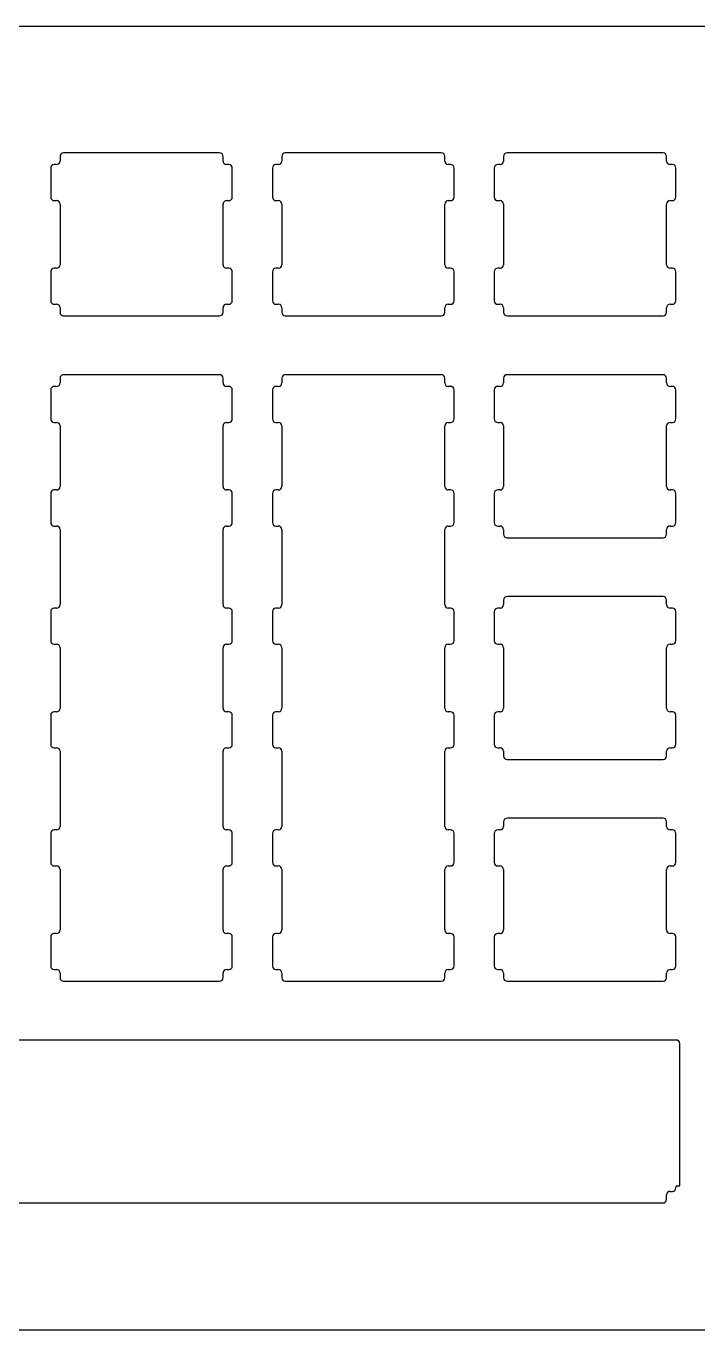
# Model space of a CAD drawing. Header units: millimetres. Extents: x 76 to 406, y 79 to 191.
# Drawn here: x 220.3 to 278, y 79.5 to 191.5 of the extents above; entities that cross this region are included whole.
import ezdxf

# ---------------------------------------------------------------- set-up
doc = ezdxf.new("R2010")
doc.units = ezdxf.units.MM
doc.header["$MEASUREMENT"] = 0
doc.layers.add('VISIBLE', color=7, linetype='Continuous', lineweight=0)

# ---------------------------------------------------------------- blocks, each defined once
blk = doc.blocks.new('Block_0')
at = {"layer": 'VISIBLE', "color": 7, "lineweight": 25}
for p, q in [((75.95, 191.47), (405.95, 191.47)), ((75.95, 79.47), (405.95, 79.47))]:
    blk.add_line(p, q, dxfattribs=at)
blk = doc.blocks.new('Block_1')
at = {"layer": 'VISIBLE', "color": 7, "lineweight": 25}
for p, q in [((236.93, 180.57), (223.53, 180.57)), ((255.98, 180.57), (242.58, 180.57)), ((275.03, 180.57), (261.63, 180.57)), ((222.43, 179.27), (222.43, 176.77)), ((222.93, 179.57), (222.73, 179.57)), ((223.23, 180.27), (223.23, 179.87)), ((237.23, 179.87), (237.23, 180.27)), ((237.73, 179.57), (237.53, 179.57)), ((238.03, 176.77), (238.03, 179.27)), ((241.48, 179.27), (241.48, 176.77)), ((241.98, 179.57), (241.78, 179.57)), ((242.28, 180.27), (242.28, 179.87)), ((256.28, 179.87), (256.28, 180.27)), ((256.78, 179.57), (256.58, 179.57)), ((257.08, 176.77), (257.08, 179.27)), ((260.53, 179.27), (260.53, 176.77)), ((261.03, 179.57), (260.83, 179.57)), ((261.33, 180.27), (261.33, 179.87)), ((275.33, 179.87), (275.33, 180.27)), ((275.83, 179.57), (275.63, 179.57)), ((276.13, 176.77), (276.13, 179.27)), ((222.73, 176.47), (222.93, 176.47)), ((223.23, 176.17), (223.23, 170.97)), ((237.23, 170.97), (237.23, 176.17)), ((237.53, 176.47), (237.73, 176.47)), ((241.78, 176.47), (241.98, 176.47)), ((242.28, 176.17), (242.28, 170.97)), ((256.28, 170.97), (256.28, 176.17)), ((256.58, 176.47), (256.78, 176.47)), ((260.83, 176.47), (261.03, 176.47)), ((261.33, 176.17), (261.33, 170.97)), ((275.33, 170.97), (275.33, 176.17)), ((275.63, 176.47), (275.83, 176.47)), ((222.43, 170.37), (222.43, 167.87)), ((222.93, 170.67), (222.73, 170.67)), ((237.73, 170.67), (237.53, 170.67)), ((238.03, 167.87), (238.03, 170.37)), ((241.48, 170.37), (241.48, 167.87)), ((241.98, 170.67), (241.78, 170.67)), ((256.78, 170.67), (256.58, 170.67)), ((257.08, 167.87), (257.08, 170.37)), ((260.53, 170.37), (260.53, 167.87)), ((261.03, 170.67), (260.83, 170.67)), ((275.83, 170.67), (275.63, 170.67)), ((276.13, 167.87), (276.13, 170.37)), ((222.73, 167.57), (222.93, 167.57)), ((223.23, 167.27), (223.23, 166.87)), ((237.23, 166.87), (237.23, 167.27)), ((237.53, 167.57), (237.73, 167.57)), ((241.78, 167.57), (241.98, 167.57)), ((242.28, 167.27), (242.28, 166.87)), ((256.28, 166.87), (256.28, 167.27)), ((256.58, 167.57), (256.78, 167.57)), ((260.83, 167.57), (261.03, 167.57)), ((261.33, 167.27), (261.33, 166.87)), ((275.33, 166.87), (275.33, 167.27)), ((275.63, 167.57), (275.83, 167.57)), ((223.53, 166.57), (236.93, 166.57)), ((242.58, 166.57), (255.98, 166.57)), ((261.63, 166.57), (275.03, 166.57)), ((236.93, 161.52), (223.53, 161.52)), ((255.98, 161.52), (242.58, 161.52)), ((275.03, 161.52), (261.63, 161.52)), ((222.43, 160.22), (222.43, 157.72)), ((222.93, 160.52), (222.73, 160.52)), ((223.23, 161.22), (223.23, 160.82)), ((237.23, 160.82), (237.23, 161.22)), ((237.73, 160.52), (237.53, 160.52)), ((238.03, 157.72), (238.03, 160.22)), ((241.48, 160.22), (241.48, 157.72)), ((241.98, 160.52), (241.78, 160.52)), ((242.28, 161.22), (242.28, 160.82)), ((256.28, 160.82), (256.28, 161.22)), ((256.78, 160.52), (256.58, 160.52)), ((257.08, 157.72), (257.08, 160.22)), ((260.53, 160.22), (260.53, 157.72)), ((261.03, 160.52), (260.83, 160.52)), ((261.33, 161.22), (261.33, 160.82)), ((275.33, 160.82), (275.33, 161.22)), ((275.83, 160.52), (275.63, 160.52)), ((276.13, 157.72), (276.13, 160.22)), ((222.73, 157.42), (222.93, 157.42)), ((223.23, 157.12), (223.23, 151.92)), ((237.23, 151.92), (237.23, 157.12)), ((237.53, 157.42), (237.73, 157.42)), ((241.78, 157.42), (241.98, 157.42)), ((242.28, 157.12), (242.28, 151.92)), ((256.28, 151.92), (256.28, 157.12)), ((256.58, 157.42), (256.78, 157.42)), ((260.83, 157.42), (261.03, 157.42)), ((261.33, 157.12), (261.33, 151.92)), ((275.33, 151.92), (275.33, 157.12)), ((275.63, 157.42), (275.83, 157.42)), ((222.43, 151.32), (222.43, 148.82)), ((222.93, 151.62), (222.73, 151.62)), ((237.73, 151.62), (237.53, 151.62)), ((238.03, 148.82), (238.03, 151.32)), ((241.48, 151.32), (241.48, 148.82)), ((241.98, 151.62), (241.78, 151.62)), ((256.78, 151.62), (256.58, 151.62)), ((257.08, 148.82), (257.08, 151.32)), ((260.53, 151.32), (260.53, 148.82)), ((261.03, 151.62), (260.83, 151.62)), ((275.83, 151.62), (275.63, 151.62)), ((276.13, 148.82), (276.13, 151.32)), ((222.73, 148.52), (222.93, 148.52)), ((223.23, 148.22), (223.23, 141.77)), ((237.23, 141.77), (237.23, 148.22)), ((237.53, 148.52), (237.73, 148.52)), ((241.78, 148.52), (241.98, 148.52)), ((242.28, 148.22), (242.28, 141.77)), ((256.28, 141.77), (256.28, 148.22)), ((256.58, 148.52), (256.78, 148.52)), ((260.83, 148.52), (261.03, 148.52)), ((261.33, 148.22), (261.33, 147.82)), ((275.33, 147.82), (275.33, 148.22)), ((275.63, 148.52), (275.83, 148.52)), ((261.63, 147.52), (275.03, 147.52)), ((275.03, 142.46), (261.63, 142.46)), ((222.43, 141.17), (222.43, 138.67)), ((222.93, 141.47), (222.73, 141.47)), ((237.73, 141.47), (237.53, 141.47)), ((238.03, 138.67), (238.03, 141.17)), ((241.48, 141.17), (241.48, 138.67)), ((241.98, 141.47), (241.78, 141.47)), ((256.78, 141.47), (256.58, 141.47)), ((257.08, 138.67), (257.08, 141.17)), ((260.53, 141.17), (260.53, 138.67)), ((261.03, 141.47), (260.83, 141.47)), ((261.33, 142.16), (261.33, 141.77)), ((275.33, 141.77), (275.33, 142.16)), ((275.83, 141.47), (275.63, 141.47)), ((276.13, 138.67), (276.13, 141.17)), ((222.73, 138.37), (222.93, 138.37)), ((223.23, 138.07), (223.23, 132.87)), ((237.23, 132.87), (237.23, 138.07)), ((237.53, 138.37), (237.73, 138.37)), ((241.78, 138.37), (241.98, 138.37)), ((242.28, 138.07), (242.28, 132.87)), ((256.28, 132.87), (256.28, 138.07)), ((256.58, 138.37), (256.78, 138.37)), ((260.83, 138.37), (261.03, 138.37)), ((261.33, 138.07), (261.33, 132.87)), ((275.33, 132.87), (275.33, 138.07)), ((275.63, 138.37), (275.83, 138.37)), ((222.43, 132.27), (222.43, 129.77)), ((222.93, 132.57), (222.73, 132.57)), ((237.73, 132.57), (237.53, 132.57)), ((238.03, 129.77), (238.03, 132.27)), ((241.48, 132.27), (241.48, 129.77)), ((241.98, 132.57), (241.78, 132.57)), ((256.78, 132.57), (256.58, 132.57)), ((257.08, 129.77), (257.08, 132.27)), ((260.53, 132.27), (260.53, 129.77)), ((261.03, 132.57), (260.83, 132.57)), ((275.83, 132.57), (275.63, 132.57)), ((276.13, 129.77), (276.13, 132.27)), ((222.73, 129.47), (222.93, 129.47)), ((223.23, 129.17), (223.23, 122.72)), ((237.23, 122.72), (237.23, 129.17)), ((237.53, 129.47), (237.73, 129.47)), ((241.78, 129.47), (241.98, 129.47)), ((242.28, 129.17), (242.28, 122.72)), ((256.28, 122.72), (256.28, 129.17)), ((256.58, 129.47), (256.78, 129.47)), ((260.83, 129.47), (261.03, 129.47)), ((261.33, 129.17), (261.33, 128.77)), ((275.33, 128.77), (275.33, 129.17)), ((275.63, 129.47), (275.83, 129.47)), ((261.63, 128.47), (275.03, 128.47)), ((275.03, 123.42), (261.63, 123.42)), ((222.43, 122.12), (222.43, 119.62)), ((222.93, 122.42), (222.73, 122.42)), ((237.73, 122.42), (237.53, 122.42)), ((238.03, 119.62), (238.03, 122.12)), ((241.48, 122.12), (241.48, 119.62)), ((241.98, 122.42), (241.78, 122.42)), ((256.78, 122.42), (256.58, 122.42)), ((257.08, 119.62), (257.08, 122.12)), ((260.53, 122.12), (260.53, 119.62)), ((261.03, 122.42), (260.83, 122.42)), ((261.33, 123.12), (261.33, 122.72)), ((275.33, 122.72), (275.33, 123.12)), ((275.83, 122.42), (275.63, 122.42)), ((276.13, 119.62), (276.13, 122.12)), ((222.73, 119.32), (222.93, 119.32)), ((223.23, 119.02), (223.23, 113.82)), ((237.23, 113.82), (237.23, 119.02)), ((237.53, 119.32), (237.73, 119.32)), ((241.78, 119.32), (241.98, 119.32)), ((242.28, 119.02), (242.28, 113.82)), ((256.28, 113.82), (256.28, 119.02)), ((256.58, 119.32), (256.78, 119.32)), ((260.83, 119.32), (261.03, 119.32)), ((261.33, 119.02), (261.33, 113.82)), ((275.33, 113.82), (275.33, 119.02)), ((275.63, 119.32), (275.83, 119.32)), ((222.43, 113.22), (222.43, 110.72)), ((222.93, 113.52), (222.73, 113.52)), ((237.73, 113.52), (237.53, 113.52)), ((238.03, 110.72), (238.03, 113.22)), ((241.48, 113.22), (241.48, 110.72)), ((241.98, 113.52), (241.78, 113.52)), ((256.78, 113.52), (256.58, 113.52)), ((257.08, 110.72), (257.08, 113.22)), ((260.53, 113.22), (260.53, 110.72)), ((261.03, 113.52), (260.83, 113.52)), ((275.83, 113.52), (275.63, 113.52)), ((276.13, 110.72), (276.13, 113.22)), ((222.73, 110.42), (222.93, 110.42)), ((223.23, 110.12), (223.23, 109.72)), ((237.23, 109.72), (237.23, 110.12)), ((237.53, 110.42), (237.73, 110.42)), ((241.78, 110.42), (241.98, 110.42)), ((242.28, 110.12), (242.28, 109.72)), ((256.28, 109.72), (256.28, 110.12)), ((256.58, 110.42), (256.78, 110.42)), ((260.83, 110.42), (261.03, 110.42)), ((261.33, 110.12), (261.33, 109.72)), ((275.33, 109.72), (275.33, 110.12)), ((275.63, 110.42), (275.83, 110.42)), ((223.53, 109.42), (236.93, 109.42)), ((242.58, 109.42), (255.98, 109.42)), ((261.63, 109.42), (275.03, 109.42)), ((276.16, 104.37), (147.33, 104.37)), ((276.46, 91.84), (276.46, 104.07)), ((275.33, 90.67), (275.33, 91.07)), ((275.63, 91.37), (275.83, 91.37)), ((276.13, 91.67), (276.13, 91.74)), ((276.23, 91.84), (276.46, 91.84)), ((185.33, 90.37), (275.03, 90.37))]:
    blk.add_line(p, q, dxfattribs=at)
for points in [[(223.53, 180.57), (223.37, 180.57), (223.23, 180.43), (223.23, 180.27)], [(237.23, 180.27), (237.23, 180.43), (237.1, 180.57), (236.93, 180.57)], [(242.58, 180.57), (242.42, 180.57), (242.28, 180.43), (242.28, 180.27)], [(256.28, 180.27), (256.28, 180.43), (256.15, 180.57), (255.98, 180.57)], [(261.63, 180.57), (261.47, 180.57), (261.33, 180.43), (261.33, 180.27)], [(275.33, 180.27), (275.33, 180.43), (275.2, 180.57), (275.03, 180.57)], [(222.73, 179.57), (222.57, 179.57), (222.43, 179.43), (222.43, 179.27)], [(222.93, 179.57), (223.1, 179.57), (223.23, 179.7), (223.23, 179.87)], [(237.23, 179.87), (237.23, 179.7), (237.37, 179.57), (237.53, 179.57)], [(238.03, 179.27), (238.03, 179.43), (237.9, 179.57), (237.73, 179.57)], [(241.78, 179.57), (241.62, 179.57), (241.48, 179.43), (241.48, 179.27)], [(241.98, 179.57), (242.15, 179.57), (242.28, 179.7), (242.28, 179.87)], [(256.28, 179.87), (256.28, 179.7), (256.42, 179.57), (256.58, 179.57)], [(257.08, 179.27), (257.08, 179.43), (256.95, 179.57), (256.78, 179.57)], [(260.83, 179.57), (260.67, 179.57), (260.53, 179.43), (260.53, 179.27)], [(261.03, 179.57), (261.2, 179.57), (261.33, 179.7), (261.33, 179.87)], [(275.33, 179.87), (275.33, 179.7), (275.47, 179.57), (275.63, 179.57)], [(276.13, 179.27), (276.13, 179.43), (276, 179.57), (275.83, 179.57)], [(222.43, 176.77), (222.43, 176.6), (222.57, 176.47), (222.73, 176.47)], [(223.23, 176.17), (223.23, 176.33), (223.1, 176.47), (222.93, 176.47)], [(237.53, 176.47), (237.37, 176.47), (237.23, 176.33), (237.23, 176.17)], [(237.73, 176.47), (237.9, 176.47), (238.03, 176.6), (238.03, 176.77)], [(241.48, 176.77), (241.48, 176.6), (241.62, 176.47), (241.78, 176.47)], [(242.28, 176.17), (242.28, 176.33), (242.15, 176.47), (241.98, 176.47)], [(256.58, 176.47), (256.42, 176.47), (256.28, 176.33), (256.28, 176.17)], [(256.78, 176.47), (256.95, 176.47), (257.08, 176.6), (257.08, 176.77)], [(260.53, 176.77), (260.53, 176.6), (260.67, 176.47), (260.83, 176.47)], [(261.33, 176.17), (261.33, 176.33), (261.2, 176.47), (261.03, 176.47)], [(275.63, 176.47), (275.47, 176.47), (275.33, 176.33), (275.33, 176.17)], [(275.83, 176.47), (276, 176.47), (276.13, 176.6), (276.13, 176.77)], [(222.73, 170.67), (222.57, 170.67), (222.43, 170.53), (222.43, 170.37)], [(222.93, 170.67), (223.1, 170.67), (223.23, 170.8), (223.23, 170.97)], [(237.23, 170.97), (237.23, 170.8), (237.37, 170.67), (237.53, 170.67)], [(238.03, 170.37), (238.03, 170.53), (237.9, 170.67), (237.73, 170.67)], [(241.78, 170.67), (241.62, 170.67), (241.48, 170.53), (241.48, 170.37)], [(241.98, 170.67), (242.15, 170.67), (242.28, 170.8), (242.28, 170.97)], [(256.28, 170.97), (256.28, 170.8), (256.42, 170.67), (256.58, 170.67)], [(257.08, 170.37), (257.08, 170.53), (256.95, 170.67), (256.78, 170.67)], [(260.83, 170.67), (260.67, 170.67), (260.53, 170.53), (260.53, 170.37)], [(261.03, 170.67), (261.2, 170.67), (261.33, 170.8), (261.33, 170.97)], [(275.33, 170.97), (275.33, 170.8), (275.47, 170.67), (275.63, 170.67)], [(276.13, 170.37), (276.13, 170.53), (276, 170.67), (275.83, 170.67)], [(222.43, 167.87), (222.43, 167.7), (222.57, 167.57), (222.73, 167.57)], [(223.23, 167.27), (223.23, 167.43), (223.1, 167.57), (222.93, 167.57)], [(237.53, 167.57), (237.37, 167.57), (237.23, 167.43), (237.23, 167.27)], [(237.73, 167.57), (237.9, 167.57), (238.03, 167.7), (238.03, 167.87)], [(241.48, 167.87), (241.48, 167.7), (241.62, 167.57), (241.78, 167.57)], [(242.28, 167.27), (242.28, 167.43), (242.15, 167.57), (241.98, 167.57)], [(256.58, 167.57), (256.42, 167.57), (256.28, 167.43), (256.28, 167.27)], [(256.78, 167.57), (256.95, 167.57), (257.08, 167.7), (257.08, 167.87)], [(260.53, 167.87), (260.53, 167.7), (260.67, 167.57), (260.83, 167.57)], [(261.33, 167.27), (261.33, 167.43), (261.2, 167.57), (261.03, 167.57)], [(275.63, 167.57), (275.47, 167.57), (275.33, 167.43), (275.33, 167.27)], [(275.83, 167.57), (276, 167.57), (276.13, 167.7), (276.13, 167.87)], [(223.23, 166.87), (223.23, 166.7), (223.37, 166.57), (223.53, 166.57)], [(236.93, 166.57), (237.1, 166.57), (237.23, 166.7), (237.23, 166.87)], [(242.28, 166.87), (242.28, 166.7), (242.42, 166.57), (242.58, 166.57)], [(255.98, 166.57), (256.15, 166.57), (256.28, 166.7), (256.28, 166.87)], [(261.33, 166.87), (261.33, 166.7), (261.47, 166.57), (261.63, 166.57)], [(275.03, 166.57), (275.2, 166.57), (275.33, 166.7), (275.33, 166.87)], [(223.53, 161.52), (223.37, 161.52), (223.23, 161.38), (223.23, 161.22)], [(237.23, 161.22), (237.23, 161.38), (237.1, 161.52), (236.93, 161.52)], [(242.58, 161.52), (242.42, 161.52), (242.28, 161.38), (242.28, 161.22)], [(256.28, 161.22), (256.28, 161.38), (256.15, 161.52), (255.98, 161.52)], [(261.63, 161.52), (261.47, 161.52), (261.33, 161.38), (261.33, 161.22)], [(275.33, 161.22), (275.33, 161.38), (275.2, 161.52), (275.03, 161.52)], [(222.73, 160.52), (222.57, 160.52), (222.43, 160.38), (222.43, 160.22)], [(222.93, 160.52), (223.1, 160.52), (223.23, 160.65), (223.23, 160.82)], [(237.23, 160.82), (237.23, 160.65), (237.37, 160.52), (237.53, 160.52)], [(238.03, 160.22), (238.03, 160.38), (237.9, 160.52), (237.73, 160.52)], [(241.78, 160.52), (241.62, 160.52), (241.48, 160.38), (241.48, 160.22)], [(241.98, 160.52), (242.15, 160.52), (242.28, 160.65), (242.28, 160.82)], [(256.28, 160.82), (256.28, 160.65), (256.42, 160.52), (256.58, 160.52)], [(257.08, 160.22), (257.08, 160.38), (256.95, 160.52), (256.78, 160.52)], [(260.83, 160.52), (260.67, 160.52), (260.53, 160.38), (260.53, 160.22)], [(261.03, 160.52), (261.2, 160.52), (261.33, 160.65), (261.33, 160.82)], [(275.33, 160.82), (275.33, 160.65), (275.47, 160.52), (275.63, 160.52)], [(276.13, 160.22), (276.13, 160.38), (276, 160.52), (275.83, 160.52)], [(222.43, 157.72), (222.43, 157.55), (222.57, 157.42), (222.73, 157.42)], [(223.23, 157.12), (223.23, 157.28), (223.1, 157.42), (222.93, 157.42)], [(237.53, 157.42), (237.37, 157.42), (237.23, 157.28), (237.23, 157.12)], [(237.73, 157.42), (237.9, 157.42), (238.03, 157.55), (238.03, 157.72)], [(241.48, 157.72), (241.48, 157.55), (241.62, 157.42), (241.78, 157.42)], [(242.28, 157.12), (242.28, 157.28), (242.15, 157.42), (241.98, 157.42)], [(256.58, 157.42), (256.42, 157.42), (256.28, 157.28), (256.28, 157.12)], [(256.78, 157.42), (256.95, 157.42), (257.08, 157.55), (257.08, 157.72)], [(260.53, 157.72), (260.53, 157.55), (260.67, 157.42), (260.83, 157.42)], [(261.33, 157.12), (261.33, 157.28), (261.2, 157.42), (261.03, 157.42)], [(275.63, 157.42), (275.47, 157.42), (275.33, 157.28), (275.33, 157.12)], [(275.83, 157.42), (276, 157.42), (276.13, 157.55), (276.13, 157.72)], [(222.73, 151.62), (222.57, 151.62), (222.43, 151.48), (222.43, 151.32)], [(222.93, 151.62), (223.1, 151.62), (223.23, 151.75), (223.23, 151.92)], [(237.23, 151.92), (237.23, 151.75), (237.37, 151.62), (237.53, 151.62)], [(238.03, 151.32), (238.03, 151.48), (237.9, 151.62), (237.73, 151.62)], [(241.78, 151.62), (241.62, 151.62), (241.48, 151.48), (241.48, 151.32)], [(241.98, 151.62), (242.15, 151.62), (242.28, 151.75), (242.28, 151.92)], [(256.28, 151.92), (256.28, 151.75), (256.42, 151.62), (256.58, 151.62)], [(257.08, 151.32), (257.08, 151.48), (256.95, 151.62), (256.78, 151.62)], [(260.83, 151.62), (260.67, 151.62), (260.53, 151.48), (260.53, 151.32)], [(261.03, 151.62), (261.2, 151.62), (261.33, 151.75), (261.33, 151.92)], [(275.33, 151.92), (275.33, 151.75), (275.47, 151.62), (275.63, 151.62)], [(276.13, 151.32), (276.13, 151.48), (276, 151.62), (275.83, 151.62)], [(222.43, 148.82), (222.43, 148.65), (222.57, 148.52), (222.73, 148.52)], [(223.23, 148.22), (223.23, 148.38), (223.1, 148.52), (222.93, 148.52)], [(237.53, 148.52), (237.37, 148.52), (237.23, 148.38), (237.23, 148.22)], [(237.73, 148.52), (237.9, 148.52), (238.03, 148.65), (238.03, 148.82)], [(241.48, 148.82), (241.48, 148.65), (241.62, 148.52), (241.78, 148.52)], [(242.28, 148.22), (242.28, 148.38), (242.15, 148.52), (241.98, 148.52)], [(256.58, 148.52), (256.42, 148.52), (256.28, 148.38), (256.28, 148.22)], [(256.78, 148.52), (256.95, 148.52), (257.08, 148.65), (257.08, 148.82)], [(260.53, 148.82), (260.53, 148.65), (260.67, 148.52), (260.83, 148.52)], [(261.33, 148.22), (261.33, 148.38), (261.2, 148.52), (261.03, 148.52)], [(275.63, 148.52), (275.47, 148.52), (275.33, 148.38), (275.33, 148.22)], [(275.83, 148.52), (276, 148.52), (276.13, 148.65), (276.13, 148.82)], [(261.33, 147.82), (261.33, 147.65), (261.47, 147.52), (261.63, 147.52)], [(275.03, 147.52), (275.2, 147.52), (275.33, 147.65), (275.33, 147.82)], [(261.63, 142.46), (261.47, 142.46), (261.33, 142.33), (261.33, 142.16)], [(275.33, 142.16), (275.33, 142.33), (275.2, 142.46), (275.03, 142.46)], [(222.73, 141.47), (222.57, 141.47), (222.43, 141.33), (222.43, 141.17)], [(222.93, 141.47), (223.1, 141.47), (223.23, 141.6), (223.23, 141.77)], [(237.23, 141.77), (237.23, 141.6), (237.37, 141.47), (237.53, 141.47)], [(238.03, 141.17), (238.03, 141.33), (237.9, 141.47), (237.73, 141.47)], [(241.78, 141.47), (241.62, 141.47), (241.48, 141.33), (241.48, 141.17)], [(241.98, 141.47), (242.15, 141.47), (242.28, 141.6), (242.28, 141.77)], [(256.28, 141.77), (256.28, 141.6), (256.42, 141.47), (256.58, 141.47)], [(257.08, 141.17), (257.08, 141.33), (256.95, 141.47), (256.78, 141.47)], [(260.83, 141.47), (260.67, 141.47), (260.53, 141.33), (260.53, 141.17)], [(261.03, 141.47), (261.2, 141.47), (261.33, 141.6), (261.33, 141.77)], [(275.33, 141.77), (275.33, 141.6), (275.47, 141.47), (275.63, 141.47)], [(276.13, 141.17), (276.13, 141.33), (276, 141.47), (275.83, 141.47)], [(222.43, 138.67), (222.43, 138.5), (222.57, 138.37), (222.73, 138.37)], [(223.23, 138.07), (223.23, 138.23), (223.1, 138.37), (222.93, 138.37)], [(237.53, 138.37), (237.37, 138.37), (237.23, 138.23), (237.23, 138.07)], [(237.73, 138.37), (237.9, 138.37), (238.03, 138.5), (238.03, 138.67)], [(241.48, 138.67), (241.48, 138.5), (241.62, 138.37), (241.78, 138.37)], [(242.28, 138.07), (242.28, 138.23), (242.15, 138.37), (241.98, 138.37)], [(256.58, 138.37), (256.42, 138.37), (256.28, 138.23), (256.28, 138.07)], [(256.78, 138.37), (256.95, 138.37), (257.08, 138.5), (257.08, 138.67)], [(260.53, 138.67), (260.53, 138.5), (260.67, 138.37), (260.83, 138.37)], [(261.33, 138.07), (261.33, 138.23), (261.2, 138.37), (261.03, 138.37)], [(275.63, 138.37), (275.47, 138.37), (275.33, 138.23), (275.33, 138.07)], [(275.83, 138.37), (276, 138.37), (276.13, 138.5), (276.13, 138.67)], [(222.73, 132.57), (222.57, 132.57), (222.43, 132.43), (222.43, 132.27)], [(222.93, 132.57), (223.1, 132.57), (223.23, 132.7), (223.23, 132.87)], [(237.23, 132.87), (237.23, 132.7), (237.37, 132.57), (237.53, 132.57)], [(238.03, 132.27), (238.03, 132.43), (237.9, 132.57), (237.73, 132.57)], [(241.78, 132.57), (241.62, 132.57), (241.48, 132.43), (241.48, 132.27)], [(241.98, 132.57), (242.15, 132.57), (242.28, 132.7), (242.28, 132.87)], [(256.28, 132.87), (256.28, 132.7), (256.42, 132.57), (256.58, 132.57)], [(257.08, 132.27), (257.08, 132.43), (256.95, 132.57), (256.78, 132.57)], [(260.83, 132.57), (260.67, 132.57), (260.53, 132.43), (260.53, 132.27)], [(261.03, 132.57), (261.2, 132.57), (261.33, 132.7), (261.33, 132.87)], [(275.33, 132.87), (275.33, 132.7), (275.47, 132.57), (275.63, 132.57)], [(276.13, 132.27), (276.13, 132.43), (276, 132.57), (275.83, 132.57)], [(222.43, 129.77), (222.43, 129.6), (222.57, 129.47), (222.73, 129.47)], [(223.23, 129.17), (223.23, 129.33), (223.1, 129.47), (222.93, 129.47)], [(237.53, 129.47), (237.37, 129.47), (237.23, 129.33), (237.23, 129.17)], [(237.73, 129.47), (237.9, 129.47), (238.03, 129.6), (238.03, 129.77)], [(241.48, 129.77), (241.48, 129.6), (241.62, 129.47), (241.78, 129.47)], [(242.28, 129.17), (242.28, 129.33), (242.15, 129.47), (241.98, 129.47)], [(256.58, 129.47), (256.42, 129.47), (256.28, 129.33), (256.28, 129.17)], [(256.78, 129.47), (256.95, 129.47), (257.08, 129.6), (257.08, 129.77)], [(260.53, 129.77), (260.53, 129.6), (260.67, 129.47), (260.83, 129.47)], [(261.33, 129.17), (261.33, 129.33), (261.2, 129.47), (261.03, 129.47)], [(275.63, 129.47), (275.47, 129.47), (275.33, 129.33), (275.33, 129.17)], [(275.83, 129.47), (276, 129.47), (276.13, 129.6), (276.13, 129.77)], [(261.33, 128.77), (261.33, 128.6), (261.47, 128.47), (261.63, 128.47)], [(275.03, 128.47), (275.2, 128.47), (275.33, 128.6), (275.33, 128.77)], [(261.63, 123.42), (261.47, 123.42), (261.33, 123.28), (261.33, 123.12)], [(275.33, 123.12), (275.33, 123.28), (275.2, 123.42), (275.03, 123.42)], [(222.73, 122.42), (222.57, 122.42), (222.43, 122.28), (222.43, 122.12)], [(222.93, 122.42), (223.1, 122.42), (223.23, 122.55), (223.23, 122.72)], [(237.23, 122.72), (237.23, 122.55), (237.37, 122.42), (237.53, 122.42)], [(238.03, 122.12), (238.03, 122.28), (237.9, 122.42), (237.73, 122.42)], [(241.78, 122.42), (241.62, 122.42), (241.48, 122.28), (241.48, 122.12)], [(241.98, 122.42), (242.15, 122.42), (242.28, 122.55), (242.28, 122.72)], [(256.28, 122.72), (256.28, 122.55), (256.42, 122.42), (256.58, 122.42)], [(257.08, 122.12), (257.08, 122.28), (256.95, 122.42), (256.78, 122.42)], [(260.83, 122.42), (260.67, 122.42), (260.53, 122.28), (260.53, 122.12)], [(261.03, 122.42), (261.2, 122.42), (261.33, 122.55), (261.33, 122.72)], [(275.33, 122.72), (275.33, 122.55), (275.47, 122.42), (275.63, 122.42)], [(276.13, 122.12), (276.13, 122.28), (276, 122.42), (275.83, 122.42)], [(222.43, 119.62), (222.43, 119.45), (222.57, 119.32), (222.73, 119.32)], [(223.23, 119.02), (223.23, 119.18), (223.1, 119.32), (222.93, 119.32)], [(237.53, 119.32), (237.37, 119.32), (237.23, 119.18), (237.23, 119.02)], [(237.73, 119.32), (237.9, 119.32), (238.03, 119.45), (238.03, 119.62)], [(241.48, 119.62), (241.48, 119.45), (241.62, 119.32), (241.78, 119.32)], [(242.28, 119.02), (242.28, 119.18), (242.15, 119.32), (241.98, 119.32)], [(256.58, 119.32), (256.42, 119.32), (256.28, 119.18), (256.28, 119.02)], [(256.78, 119.32), (256.95, 119.32), (257.08, 119.45), (257.08, 119.62)], [(260.53, 119.62), (260.53, 119.45), (260.67, 119.32), (260.83, 119.32)], [(261.33, 119.02), (261.33, 119.18), (261.2, 119.32), (261.03, 119.32)], [(275.63, 119.32), (275.47, 119.32), (275.33, 119.18), (275.33, 119.02)], [(275.83, 119.32), (276, 119.32), (276.13, 119.45), (276.13, 119.62)], [(222.73, 113.52), (222.57, 113.52), (222.43, 113.38), (222.43, 113.22)], [(222.93, 113.52), (223.1, 113.52), (223.23, 113.65), (223.23, 113.82)], [(237.23, 113.82), (237.23, 113.65), (237.37, 113.52), (237.53, 113.52)], [(238.03, 113.22), (238.03, 113.38), (237.9, 113.52), (237.73, 113.52)], [(241.78, 113.52), (241.62, 113.52), (241.48, 113.38), (241.48, 113.22)], [(241.98, 113.52), (242.15, 113.52), (242.28, 113.65), (242.28, 113.82)], [(256.28, 113.82), (256.28, 113.65), (256.42, 113.52), (256.58, 113.52)], [(257.08, 113.22), (257.08, 113.38), (256.95, 113.52), (256.78, 113.52)], [(260.83, 113.52), (260.67, 113.52), (260.53, 113.38), (260.53, 113.22)], [(261.03, 113.52), (261.2, 113.52), (261.33, 113.65), (261.33, 113.82)], [(275.33, 113.82), (275.33, 113.65), (275.47, 113.52), (275.63, 113.52)], [(276.13, 113.22), (276.13, 113.38), (276, 113.52), (275.83, 113.52)], [(222.43, 110.72), (222.43, 110.55), (222.57, 110.42), (222.73, 110.42)], [(223.23, 110.12), (223.23, 110.28), (223.1, 110.42), (222.93, 110.42)], [(237.53, 110.42), (237.37, 110.42), (237.23, 110.28), (237.23, 110.12)], [(237.73, 110.42), (237.9, 110.42), (238.03, 110.55), (238.03, 110.72)], [(241.48, 110.72), (241.48, 110.55), (241.62, 110.42), (241.78, 110.42)], [(242.28, 110.12), (242.28, 110.28), (242.15, 110.42), (241.98, 110.42)], [(256.58, 110.42), (256.42, 110.42), (256.28, 110.28), (256.28, 110.12)], [(256.78, 110.42), (256.95, 110.42), (257.08, 110.55), (257.08, 110.72)], [(260.53, 110.72), (260.53, 110.55), (260.67, 110.42), (260.83, 110.42)], [(261.33, 110.12), (261.33, 110.28), (261.2, 110.42), (261.03, 110.42)], [(275.63, 110.42), (275.47, 110.42), (275.33, 110.28), (275.33, 110.12)], [(275.83, 110.42), (276, 110.42), (276.13, 110.55), (276.13, 110.72)], [(223.23, 109.72), (223.23, 109.55), (223.37, 109.42), (223.53, 109.42)], [(236.93, 109.42), (237.1, 109.42), (237.23, 109.55), (237.23, 109.72)], [(242.28, 109.72), (242.28, 109.55), (242.42, 109.42), (242.58, 109.42)], [(255.98, 109.42), (256.15, 109.42), (256.28, 109.55), (256.28, 109.72)], [(261.33, 109.72), (261.33, 109.55), (261.47, 109.42), (261.63, 109.42)], [(275.03, 109.42), (275.2, 109.42), (275.33, 109.55), (275.33, 109.72)], [(276.46, 104.07), (276.46, 104.23), (276.33, 104.37), (276.16, 104.37)], [(275.63, 91.37), (275.47, 91.37), (275.33, 91.23), (275.33, 91.07)], [(275.83, 91.37), (276, 91.37), (276.13, 91.5), (276.13, 91.67)], [(276.23, 91.84), (276.18, 91.84), (276.13, 91.79), (276.13, 91.74)], [(275.03, 90.37), (275.2, 90.37), (275.33, 90.5), (275.33, 90.67)]]:
    blk.add_open_spline(points, degree=3, dxfattribs=at)

msp = doc.modelspace()

# ---------------------------------------------------------------- block references
at = {"layer": 'VISIBLE'}
for name in ['Block_0', 'Block_1']:
    msp.add_blockref(name, (0, 0), dxfattribs=at)

doc.saveas('drawing.dxf')
